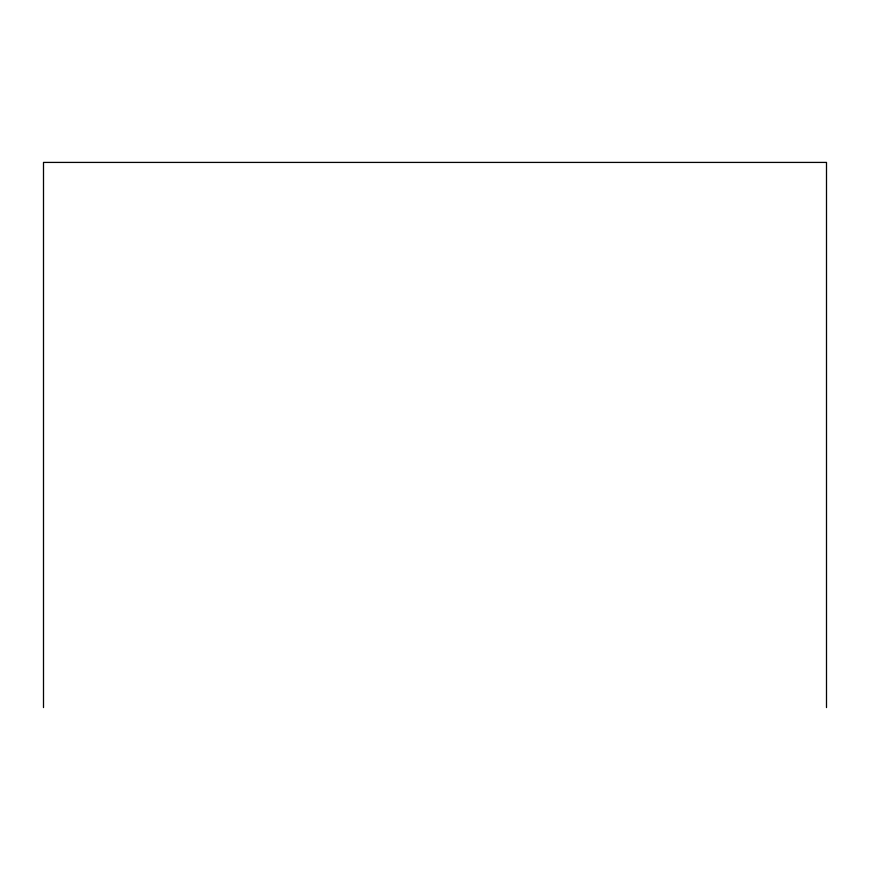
<?xml version="1.0" encoding="UTF-8"?>
<svg xmlns="http://www.w3.org/2000/svg" width="870" height="870" viewBox="0 0 870 870"><rect width="100%" height="100%" fill="white"/><g stroke="black" fill="none" stroke-linecap="round" stroke-linejoin="round"><path stroke-width="1.3" d="M826.5 707.582L826.5 162.418L43.5 162.418L43.5 707.582"/></g></svg>
